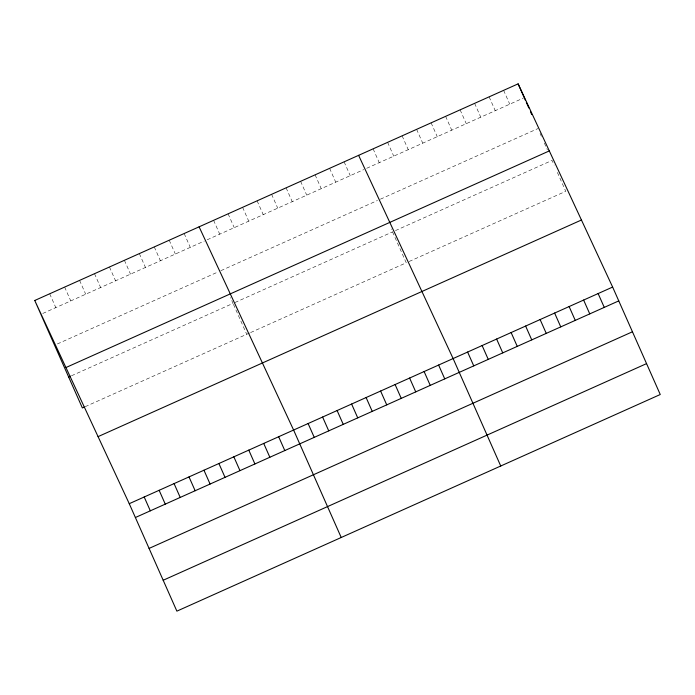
<?xml version="1.0" encoding="UTF-8"?>
<svg xmlns="http://www.w3.org/2000/svg" width="695" height="695" viewBox="0 0 695 695"><rect width="100%" height="100%" fill="white"/><g stroke="black" fill="none" stroke-linecap="round" stroke-linejoin="round"><path stroke-width="0.52" stroke-dasharray="3.48 2.61" d="M42.743 313.471L204.295 241.078M207.162 239.792L363.772 169.597M366.673 168.303L523.292 98.117M57.372 343.956L217.987 271.971M220.854 270.685L377.463 200.499M380.365 199.196L537.947 128.575M71.481 375.786L233.025 303.385L230.462 297.599M234.962 302.525L392.536 231.904M395.438 230.601L552.056 160.415L554.132 165.097M85.172 406.688L249.618 332.983M250.582 332.558L406.236 262.797L391.259 229.003M409.129 261.502L565.747 191.307L556.617 170.709M540.084 133.405L541.37 136.298M544.359 143.048L547.347 149.799M503.623 90.35L509.756 104.181M489.124 96.848L495.248 110.679M474.624 103.346L480.749 117.177M460.125 109.845L466.249 123.675M445.617 116.343L451.75 130.174M431.117 122.841L437.251 136.672M416.618 129.339L422.742 143.17M402.118 135.838L408.243 149.668M387.61 142.336L393.744 156.166M373.111 148.834L379.244 162.673M344.112 161.839L350.237 175.67M329.612 168.338L335.737 182.168M315.104 174.836L321.238 188.666M300.605 181.334L306.738 195.165M286.105 187.832L292.23 201.663M271.606 194.331L277.731 208.161M257.107 200.829L263.231 214.659M242.598 207.327L248.732 221.158M228.099 213.825L234.232 227.656M213.6 220.324L219.724 234.154M233.442 304.323L246.716 334.286M184.158 233.52L190.282 247.351M169.215 240.218L175.349 254.049M154.273 246.916L160.406 260.747M139.339 253.606L145.464 267.436M124.396 260.304L130.521 274.134M109.454 267.002L115.578 280.832M94.511 273.7L100.645 287.53M79.569 280.389L85.702 294.22M64.635 287.087L70.76 300.918M49.693 293.785L55.817 307.616"/><path stroke-width="1.04" d="M34.75 300.483L518.122 83.852L612.634 287.061L660.25 394.517L176.877 611.148L129.253 503.693L34.75 300.483L82.366 407.939L84.234 407.105M65.938 367.542L549.311 150.911M68.675 377.046L70.543 376.204M98.064 436.634L581.446 220.002M129.253 503.693L612.634 287.061M135.386 517.523L618.759 300.892M149.077 548.416L632.45 331.784M163.186 580.255L646.558 363.624M358.611 155.341L453.114 358.551L500.739 466.006M199.1 226.822L293.603 430.031L341.219 537.496M518.122 83.852L525.498 100.488M526.332 102.365L528.817 107.977M530.476 111.721L531.727 114.536M598.126 293.559L604.259 307.39M583.626 300.058L589.76 313.888M569.127 306.556L575.251 320.386M554.627 313.054L560.752 326.885M540.119 319.552L546.253 333.383M525.62 326.051L531.753 339.881M511.12 332.549L517.254 346.379M496.621 339.047L502.746 352.878M482.122 345.545L488.246 359.385M467.613 352.052L473.747 365.883M438.615 365.049L444.748 378.879M424.115 371.547L430.24 385.378M409.616 378.045L415.74 391.876M395.108 384.543L401.241 398.374M380.608 391.042L386.741 404.872M366.109 397.54L372.233 411.37M351.609 404.038L357.734 417.869M337.11 410.536L343.234 424.367M322.602 417.035L328.735 430.865M308.102 423.533L314.236 437.363M278.66 436.729L284.794 450.56M263.718 443.427L269.851 457.258M248.784 450.125L254.909 463.956M233.841 456.815L239.966 470.645M218.899 463.513L225.024 477.343M203.956 470.211L210.09 484.041M189.014 476.909L195.147 490.74M174.08 483.598L180.205 497.429M159.138 490.296L165.262 504.127M144.195 496.995L150.32 510.825"/></g></svg>
